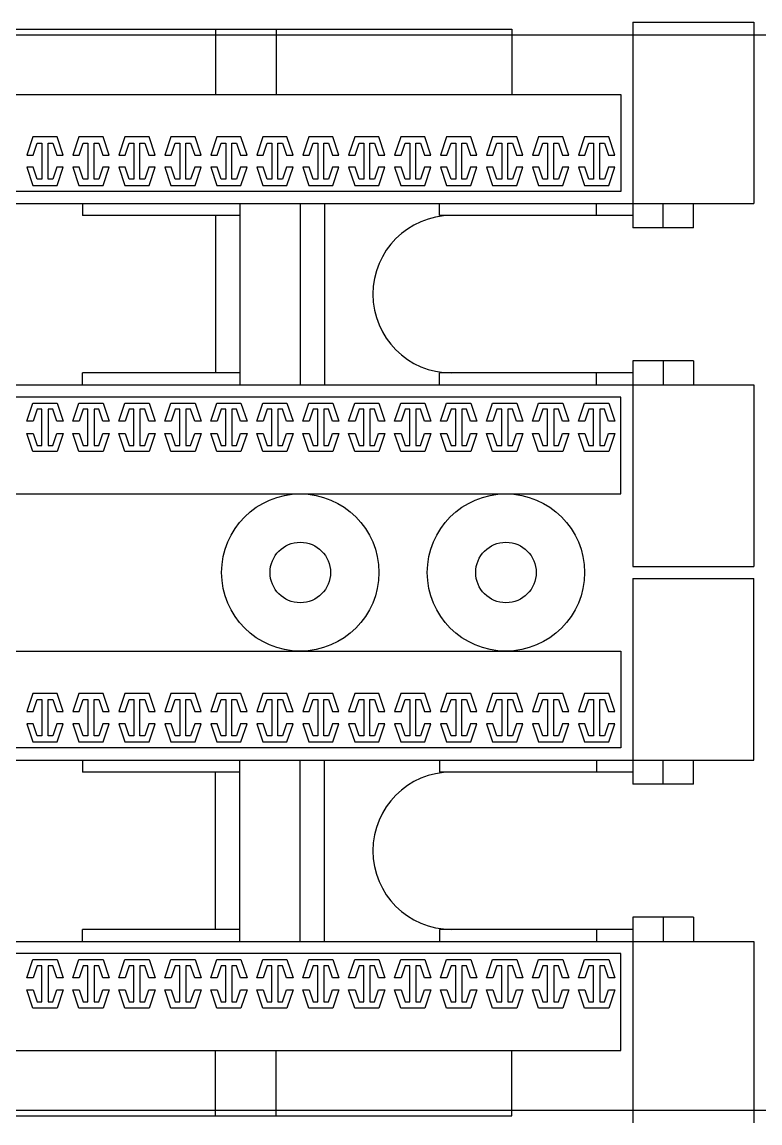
# Model space of a CAD drawing. Header units: millimetres. Extents: x -1589 to 88627, y 12943 to 76663.
# Drawn here: x 39989 to 40599, y 58315 to 59225 of the extents above; entities that cross this region are included whole.
import ezdxf

# ---------------------------------------------------------------- set-up
doc = ezdxf.new("R2010")
doc.units = ezdxf.units.MM
doc.header["$LTSCALE"] = 200
doc.layers.add('LINE', color=3, linetype='Continuous', lineweight=0)

# ---------------------------------------------------------------- blocks, each defined once
blk = doc.blocks.new('tr')
at = {"color": 7}
blk.add_line((18.021, 44.45), (464.999, 44.45), dxfattribs=at)

msp = doc.modelspace()

# ---------------------------------------------------------------- linework, layer by layer
at = {"color": 7}
for p, q in [((40493.73, 59225.34), (40493.73, 59055.34)), ((40493.73, 59225.34), (40593.73, 59225.34)), ((40593.73, 59225.34), (40593.73, 59075.34)), ((38363.84, 59214.85), (42819.47, 59214.85)), ((38633.75, 59219.4), (40393.75, 59219.4)), ((40148.75, 59219.4), (40148.75, 59165.34)), ((40198.75, 59219.4), (40198.75, 59165.34)), ((40393.75, 59219.4), (40393.75, 59165.34)), ((38543.75, 59165.34), (40483.73, 59165.34)), ((40483.73, 59165.34), (40483.73, 59085.34)), ((39997.74, 59130.34), (39992.74, 59115.34)), ((40017.74, 59130.34), (39997.74, 59130.34)), ((39998.01, 59115.34), (40001.34, 59125.34)), ((40001.34, 59125.34), (40005.24, 59125.34)), ((40005.24, 59125.34), (40005.24, 59095.34)), ((40010.24, 59095.34), (40010.24, 59125.34)), ((40010.24, 59125.34), (40014.13, 59125.34)), ((40014.13, 59125.34), (40017.47, 59115.34)), ((40022.74, 59115.34), (40017.74, 59130.34)), ((40035.74, 59130.34), (40030.74, 59115.34)), ((40055.74, 59130.34), (40035.74, 59130.34)), ((40036.01, 59115.34), (40039.34, 59125.34)), ((40039.34, 59125.34), (40043.24, 59125.34)), ((40043.24, 59125.34), (40043.24, 59095.34)), ((40048.24, 59095.34), (40048.24, 59125.34)), ((40048.24, 59125.34), (40052.13, 59125.34)), ((40052.13, 59125.34), (40055.47, 59115.34)), ((40060.74, 59115.34), (40055.74, 59130.34)), ((40073.74, 59130.34), (40068.74, 59115.34)), ((40093.74, 59130.34), (40073.74, 59130.34)), ((40074.01, 59115.34), (40077.34, 59125.34)), ((40077.34, 59125.34), (40081.24, 59125.34)), ((40081.24, 59125.34), (40081.24, 59095.34)), ((40086.24, 59095.34), (40086.24, 59125.34)), ((40086.24, 59125.34), (40090.13, 59125.34)), ((40090.13, 59125.34), (40093.47, 59115.34)), ((40098.74, 59115.34), (40093.74, 59130.34)), ((40111.74, 59130.34), (40106.74, 59115.34)), ((40131.74, 59130.34), (40111.74, 59130.34)), ((40112.01, 59115.34), (40115.34, 59125.34)), ((40115.34, 59125.34), (40119.24, 59125.34)), ((40119.24, 59125.34), (40119.24, 59095.34)), ((40124.24, 59095.34), (40124.24, 59125.34)), ((40124.24, 59125.34), (40128.13, 59125.34)), ((40128.13, 59125.34), (40131.47, 59115.34)), ((40136.74, 59115.34), (40131.74, 59130.34)), ((40149.74, 59130.34), (40144.74, 59115.34)), ((40169.74, 59130.34), (40149.74, 59130.34)), ((40150.01, 59115.34), (40153.34, 59125.34)), ((40153.34, 59125.34), (40157.24, 59125.34)), ((40157.24, 59125.34), (40157.24, 59095.34)), ((40162.24, 59095.34), (40162.24, 59125.34)), ((40162.24, 59125.34), (40166.13, 59125.34)), ((40166.13, 59125.34), (40169.47, 59115.34)), ((40174.74, 59115.34), (40169.74, 59130.34)), ((40187.74, 59130.34), (40182.74, 59115.34)), ((40207.74, 59130.34), (40187.74, 59130.34)), ((40188.01, 59115.34), (40191.34, 59125.34)), ((40191.34, 59125.34), (40195.24, 59125.34)), ((40195.24, 59125.34), (40195.24, 59095.34)), ((40200.24, 59095.34), (40200.24, 59125.34)), ((40200.24, 59125.34), (40204.13, 59125.34)), ((40204.13, 59125.34), (40207.47, 59115.34)), ((40212.74, 59115.34), (40207.74, 59130.34)), ((40225.74, 59130.34), (40220.74, 59115.34)), ((40245.74, 59130.34), (40225.74, 59130.34)), ((40226.01, 59115.34), (40229.34, 59125.34)), ((40229.34, 59125.34), (40233.24, 59125.34)), ((40233.24, 59125.34), (40233.24, 59095.34)), ((40238.24, 59095.34), (40238.24, 59125.34)), ((40238.24, 59125.34), (40242.13, 59125.34)), ((40242.13, 59125.34), (40245.46, 59115.34)), ((40250.74, 59115.34), (40245.74, 59130.34)), ((40263.74, 59130.34), (40258.74, 59115.34)), ((40283.74, 59130.34), (40263.74, 59130.34)), ((40264.01, 59115.34), (40267.34, 59125.34)), ((40267.34, 59125.34), (40271.24, 59125.34)), ((40271.24, 59125.34), (40271.24, 59095.34)), ((40276.24, 59095.34), (40276.24, 59125.34)), ((40276.24, 59125.34), (40280.13, 59125.34)), ((40280.13, 59125.34), (40283.46, 59115.34)), ((40288.74, 59115.34), (40283.74, 59130.34)), ((40301.73, 59130.34), (40296.74, 59115.34)), ((40321.73, 59130.34), (40301.73, 59130.34)), ((40302.01, 59115.34), (40305.34, 59125.34)), ((40305.34, 59125.34), (40309.23, 59125.34)), ((40309.23, 59125.34), (40309.23, 59095.34)), ((40314.23, 59095.34), (40314.23, 59125.34)), ((40314.23, 59125.34), (40318.13, 59125.34)), ((40318.13, 59125.34), (40321.46, 59115.34)), ((40326.73, 59115.34), (40321.73, 59130.34)), ((40339.73, 59130.34), (40334.73, 59115.34)), ((40359.73, 59130.34), (40339.73, 59130.34)), ((40340.01, 59115.34), (40343.34, 59125.34)), ((40343.34, 59125.34), (40347.23, 59125.34)), ((40347.23, 59125.34), (40347.23, 59095.34)), ((40352.23, 59095.34), (40352.23, 59125.34)), ((40352.23, 59125.34), (40356.13, 59125.34)), ((40356.13, 59125.34), (40359.46, 59115.34)), ((40364.73, 59115.34), (40359.73, 59130.34)), ((40377.73, 59130.34), (40372.73, 59115.34)), ((40397.73, 59130.34), (40377.73, 59130.34)), ((40378, 59115.34), (40381.34, 59125.34)), ((40381.34, 59125.34), (40385.23, 59125.34)), ((40385.23, 59125.34), (40385.23, 59095.34)), ((40390.23, 59095.34), (40390.23, 59125.34)), ((40390.23, 59125.34), (40394.13, 59125.34)), ((40394.13, 59125.34), (40397.46, 59115.34)), ((40402.73, 59115.34), (40397.73, 59130.34)), ((40415.73, 59130.34), (40410.73, 59115.34)), ((40435.73, 59130.34), (40415.73, 59130.34)), ((40416, 59115.34), (40419.34, 59125.34)), ((40419.34, 59125.34), (40423.23, 59125.34)), ((40423.23, 59125.34), (40423.23, 59095.34)), ((40428.23, 59095.34), (40428.23, 59125.34)), ((40428.23, 59125.34), (40432.13, 59125.34)), ((40432.13, 59125.34), (40435.46, 59115.34)), ((40440.73, 59115.34), (40435.73, 59130.34)), ((40453.73, 59130.34), (40448.73, 59115.34)), ((40473.73, 59130.34), (40453.73, 59130.34)), ((40454, 59115.34), (40457.34, 59125.34)), ((40457.34, 59125.34), (40461.23, 59125.34)), ((40461.23, 59125.34), (40461.23, 59095.34)), ((40466.23, 59095.34), (40466.23, 59125.34)), ((40466.23, 59125.34), (40470.13, 59125.34)), ((40470.13, 59125.34), (40473.46, 59115.34)), ((40478.73, 59115.34), (40473.73, 59130.34)), ((39992.74, 59115.34), (39998.01, 59115.34)), ((40017.47, 59115.34), (40022.74, 59115.34)), ((40030.74, 59115.34), (40036.01, 59115.34)), ((40055.47, 59115.34), (40060.74, 59115.34)), ((40068.74, 59115.34), (40074.01, 59115.34)), ((40093.47, 59115.34), (40098.74, 59115.34)), ((40106.74, 59115.34), (40112.01, 59115.34)), ((40131.47, 59115.34), (40136.74, 59115.34)), ((40144.74, 59115.34), (40150.01, 59115.34)), ((40169.47, 59115.34), (40174.74, 59115.34)), ((40182.74, 59115.34), (40188.01, 59115.34)), ((40207.47, 59115.34), (40212.74, 59115.34)), ((40220.74, 59115.34), (40226.01, 59115.34)), ((40245.46, 59115.34), (40250.74, 59115.34)), ((40258.74, 59115.34), (40264.01, 59115.34)), ((40283.46, 59115.34), (40288.74, 59115.34)), ((40296.74, 59115.34), (40302.01, 59115.34)), ((40321.46, 59115.34), (40326.73, 59115.34)), ((40334.73, 59115.34), (40340.01, 59115.34)), ((40359.46, 59115.34), (40364.73, 59115.34)), ((40372.73, 59115.34), (40378, 59115.34)), ((40397.46, 59115.34), (40402.73, 59115.34)), ((40410.73, 59115.34), (40416, 59115.34)), ((40435.46, 59115.34), (40440.73, 59115.34)), ((40448.73, 59115.34), (40454, 59115.34)), ((40473.46, 59115.34), (40478.73, 59115.34)), ((39992.74, 59105.34), (39997.74, 59090.34)), ((39998.01, 59105.34), (39992.74, 59105.34)), ((40001.34, 59095.34), (39998.01, 59105.34)), ((40017.47, 59105.34), (40014.13, 59095.34)), ((40022.74, 59105.34), (40017.47, 59105.34)), ((40017.74, 59090.34), (40022.74, 59105.34)), ((40030.74, 59105.34), (40035.74, 59090.34)), ((40036.01, 59105.34), (40030.74, 59105.34)), ((40039.34, 59095.34), (40036.01, 59105.34)), ((40055.47, 59105.34), (40052.13, 59095.34)), ((40060.74, 59105.34), (40055.47, 59105.34)), ((40055.74, 59090.34), (40060.74, 59105.34)), ((40068.74, 59105.34), (40073.74, 59090.34)), ((40074.01, 59105.34), (40068.74, 59105.34)), ((40077.34, 59095.34), (40074.01, 59105.34)), ((40093.47, 59105.34), (40090.13, 59095.34)), ((40098.74, 59105.34), (40093.47, 59105.34)), ((40093.74, 59090.34), (40098.74, 59105.34)), ((40106.74, 59105.34), (40111.74, 59090.34)), ((40112.01, 59105.34), (40106.74, 59105.34)), ((40115.34, 59095.34), (40112.01, 59105.34)), ((40131.47, 59105.34), (40128.13, 59095.34)), ((40136.74, 59105.34), (40131.47, 59105.34)), ((40131.74, 59090.34), (40136.74, 59105.34)), ((40144.74, 59105.34), (40149.74, 59090.34)), ((40150.01, 59105.34), (40144.74, 59105.34)), ((40153.34, 59095.34), (40150.01, 59105.34)), ((40169.47, 59105.34), (40166.13, 59095.34)), ((40174.74, 59105.34), (40169.47, 59105.34)), ((40169.74, 59090.34), (40174.74, 59105.34)), ((40182.74, 59105.34), (40187.74, 59090.34)), ((40188.01, 59105.34), (40182.74, 59105.34)), ((40191.34, 59095.34), (40188.01, 59105.34)), ((40207.47, 59105.34), (40204.13, 59095.34)), ((40212.74, 59105.34), (40207.47, 59105.34)), ((40207.74, 59090.34), (40212.74, 59105.34)), ((40220.74, 59105.34), (40225.74, 59090.34)), ((40226.01, 59105.34), (40220.74, 59105.34)), ((40229.34, 59095.34), (40226.01, 59105.34)), ((40245.46, 59105.34), (40242.13, 59095.34)), ((40250.74, 59105.34), (40245.46, 59105.34)), ((40245.74, 59090.34), (40250.74, 59105.34)), ((40258.74, 59105.34), (40263.74, 59090.34)), ((40264.01, 59105.34), (40258.74, 59105.34)), ((40267.34, 59095.34), (40264.01, 59105.34)), ((40283.46, 59105.34), (40280.13, 59095.34)), ((40288.74, 59105.34), (40283.46, 59105.34)), ((40283.74, 59090.34), (40288.74, 59105.34)), ((40296.74, 59105.34), (40301.73, 59090.34)), ((40302.01, 59105.34), (40296.74, 59105.34)), ((40305.34, 59095.34), (40302.01, 59105.34)), ((40321.46, 59105.34), (40318.13, 59095.34)), ((40326.73, 59105.34), (40321.46, 59105.34)), ((40321.73, 59090.34), (40326.73, 59105.34)), ((40334.73, 59105.34), (40339.73, 59090.34)), ((40340.01, 59105.34), (40334.73, 59105.34)), ((40343.34, 59095.34), (40340.01, 59105.34)), ((40359.46, 59105.34), (40356.13, 59095.34)), ((40364.73, 59105.34), (40359.46, 59105.34)), ((40359.73, 59090.34), (40364.73, 59105.34)), ((40372.73, 59105.34), (40377.73, 59090.34)), ((40378, 59105.34), (40372.73, 59105.34)), ((40381.34, 59095.34), (40378, 59105.34)), ((40397.46, 59105.34), (40394.13, 59095.34)), ((40402.73, 59105.34), (40397.46, 59105.34)), ((40397.73, 59090.34), (40402.73, 59105.34)), ((40410.73, 59105.34), (40415.73, 59090.34)), ((40416, 59105.34), (40410.73, 59105.34)), ((40419.34, 59095.34), (40416, 59105.34)), ((40435.46, 59105.34), (40432.13, 59095.34)), ((40440.73, 59105.34), (40435.46, 59105.34)), ((40435.73, 59090.34), (40440.73, 59105.34)), ((40448.73, 59105.34), (40453.73, 59090.34)), ((40454, 59105.34), (40448.73, 59105.34)), ((40457.34, 59095.34), (40454, 59105.34)), ((40473.46, 59105.34), (40470.13, 59095.34)), ((40478.73, 59105.34), (40473.46, 59105.34)), ((40473.73, 59090.34), (40478.73, 59105.34)), ((40005.24, 59095.34), (40001.34, 59095.34)), ((40014.13, 59095.34), (40010.24, 59095.34)), ((40043.24, 59095.34), (40039.34, 59095.34)), ((40052.13, 59095.34), (40048.24, 59095.34)), ((40081.24, 59095.34), (40077.34, 59095.34)), ((40090.13, 59095.34), (40086.24, 59095.34)), ((40119.24, 59095.34), (40115.34, 59095.34)), ((40128.13, 59095.34), (40124.24, 59095.34)), ((40157.24, 59095.34), (40153.34, 59095.34)), ((40166.13, 59095.34), (40162.24, 59095.34)), ((40195.24, 59095.34), (40191.34, 59095.34)), ((40204.13, 59095.34), (40200.24, 59095.34)), ((40233.24, 59095.34), (40229.34, 59095.34)), ((40242.13, 59095.34), (40238.24, 59095.34)), ((40271.24, 59095.34), (40267.34, 59095.34)), ((40280.13, 59095.34), (40276.24, 59095.34)), ((40309.23, 59095.34), (40305.34, 59095.34)), ((40318.13, 59095.34), (40314.23, 59095.34)), ((40347.23, 59095.34), (40343.34, 59095.34)), ((40356.13, 59095.34), (40352.23, 59095.34)), ((40385.23, 59095.34), (40381.34, 59095.34)), ((40394.13, 59095.34), (40390.23, 59095.34)), ((40423.23, 59095.34), (40419.34, 59095.34)), ((40432.13, 59095.34), (40428.23, 59095.34)), ((40461.23, 59095.34), (40457.34, 59095.34)), ((40470.13, 59095.34), (40466.23, 59095.34)), ((39997.74, 59090.34), (40017.74, 59090.34)), ((40035.74, 59090.34), (40055.74, 59090.34)), ((40073.74, 59090.34), (40093.74, 59090.34)), ((40111.74, 59090.34), (40131.74, 59090.34)), ((40149.74, 59090.34), (40169.74, 59090.34)), ((40187.74, 59090.34), (40207.74, 59090.34)), ((40225.74, 59090.34), (40245.74, 59090.34)), ((40263.74, 59090.34), (40283.74, 59090.34)), ((40301.73, 59090.34), (40321.73, 59090.34)), ((40339.73, 59090.34), (40359.73, 59090.34)), ((40377.73, 59090.34), (40397.73, 59090.34)), ((40415.73, 59090.34), (40435.73, 59090.34)), ((40453.73, 59090.34), (40473.73, 59090.34)), ((40483.73, 59085.34), (38543.75, 59085.34)), ((38433.75, 59075.34), (40593.73, 59075.34)), ((40038.74, 59075.34), (40038.74, 59065.34)), ((40168.74, 59075.34), (40168.74, 58925.35)), ((40218.74, 59075.34), (40218.74, 58925.35)), ((40238.74, 59075.34), (40238.74, 58925.35)), ((40333.73, 59065.34), (40333.73, 59075.34)), ((40463.73, 59065.34), (40463.73, 59075.34)), ((40518.73, 59055.34), (40518.73, 59075.34)), ((40543.73, 59055.34), (40543.73, 59075.34)), ((40168.74, 59065.34), (40038.74, 59065.34)), ((40148.74, 59065.34), (40148.74, 58935.35)), ((40493.73, 59065.34), (40333.73, 59065.34)), ((40543.73, 59055.34), (40493.73, 59055.34)), ((40543.73, 58945.35), (40493.73, 58945.35)), ((40493.73, 58945.35), (40493.73, 58775.35)), ((40518.73, 58945.35), (40518.73, 58925.35)), ((40543.73, 58945.35), (40543.73, 58925.35)), ((40038.74, 58925.35), (40038.74, 58935.35)), ((40168.74, 58935.35), (40038.74, 58935.35)), ((40333.73, 58925.35), (40333.73, 58935.35)), ((40493.73, 58935.35), (40333.73, 58935.35)), ((40463.73, 58925.35), (40463.73, 58935.35)), ((38433.75, 58925.35), (40593.73, 58925.35)), ((40593.73, 58925.35), (40593.73, 58775.35)), ((40483.73, 58915.35), (38543.75, 58915.35)), ((40483.73, 58835.35), (40483.73, 58915.35)), ((39992.74, 58895.35), (39997.74, 58910.35)), ((39997.74, 58910.35), (40017.74, 58910.35)), ((40001.34, 58905.35), (39998.01, 58895.35)), ((40005.24, 58905.35), (40001.34, 58905.35)), ((40005.24, 58875.35), (40005.24, 58905.35)), ((40014.13, 58905.35), (40010.24, 58905.35)), ((40010.24, 58905.35), (40010.24, 58875.35)), ((40017.47, 58895.35), (40014.13, 58905.35)), ((40017.74, 58910.35), (40022.74, 58895.35)), ((40030.74, 58895.35), (40035.74, 58910.35)), ((40035.74, 58910.35), (40055.74, 58910.35)), ((40039.34, 58905.35), (40036.01, 58895.35)), ((40043.24, 58905.35), (40039.34, 58905.35)), ((40043.24, 58875.35), (40043.24, 58905.35)), ((40052.13, 58905.35), (40048.24, 58905.35)), ((40048.24, 58905.35), (40048.24, 58875.35)), ((40055.47, 58895.35), (40052.13, 58905.35)), ((40055.74, 58910.35), (40060.74, 58895.35)), ((40068.74, 58895.35), (40073.74, 58910.35)), ((40073.74, 58910.35), (40093.74, 58910.35)), ((40077.34, 58905.35), (40074.01, 58895.35)), ((40081.24, 58905.35), (40077.34, 58905.35)), ((40081.24, 58875.35), (40081.24, 58905.35)), ((40090.13, 58905.35), (40086.24, 58905.35)), ((40086.24, 58905.35), (40086.24, 58875.35)), ((40093.47, 58895.35), (40090.13, 58905.35)), ((40093.74, 58910.35), (40098.74, 58895.35)), ((40106.74, 58895.35), (40111.74, 58910.35)), ((40111.74, 58910.35), (40131.74, 58910.35)), ((40115.34, 58905.35), (40112.01, 58895.35)), ((40119.24, 58905.35), (40115.34, 58905.35)), ((40119.24, 58875.35), (40119.24, 58905.35)), ((40128.13, 58905.35), (40124.24, 58905.35)), ((40124.24, 58905.35), (40124.24, 58875.35)), ((40131.47, 58895.35), (40128.13, 58905.35)), ((40131.74, 58910.35), (40136.74, 58895.35)), ((40144.74, 58895.35), (40149.74, 58910.35)), ((40149.74, 58910.35), (40169.74, 58910.35)), ((40153.34, 58905.35), (40150.01, 58895.35)), ((40157.24, 58905.35), (40153.34, 58905.35)), ((40157.24, 58875.35), (40157.24, 58905.35)), ((40166.13, 58905.35), (40162.24, 58905.35)), ((40162.24, 58905.35), (40162.24, 58875.35)), ((40169.47, 58895.35), (40166.13, 58905.35)), ((40169.74, 58910.35), (40174.74, 58895.35)), ((40182.74, 58895.35), (40187.74, 58910.35)), ((40187.74, 58910.35), (40207.74, 58910.35)), ((40191.34, 58905.35), (40188.01, 58895.35)), ((40195.24, 58905.35), (40191.34, 58905.35)), ((40195.24, 58875.35), (40195.24, 58905.35)), ((40204.13, 58905.35), (40200.24, 58905.35)), ((40200.24, 58905.35), (40200.24, 58875.35)), ((40207.47, 58895.35), (40204.13, 58905.35)), ((40207.74, 58910.35), (40212.74, 58895.35)), ((40220.74, 58895.35), (40225.74, 58910.35)), ((40225.74, 58910.35), (40245.74, 58910.35)), ((40229.34, 58905.35), (40226.01, 58895.35)), ((40233.24, 58905.35), (40229.34, 58905.35)), ((40233.24, 58875.35), (40233.24, 58905.35)), ((40242.13, 58905.35), (40238.24, 58905.35)), ((40238.24, 58905.35), (40238.24, 58875.35)), ((40245.46, 58895.35), (40242.13, 58905.35)), ((40245.74, 58910.35), (40250.74, 58895.35)), ((40258.74, 58895.35), (40263.74, 58910.35)), ((40263.74, 58910.35), (40283.74, 58910.35)), ((40267.34, 58905.35), (40264.01, 58895.35)), ((40271.24, 58905.35), (40267.34, 58905.35)), ((40271.24, 58875.35), (40271.24, 58905.35)), ((40280.13, 58905.35), (40276.24, 58905.35)), ((40276.24, 58905.35), (40276.24, 58875.35)), ((40283.46, 58895.35), (40280.13, 58905.35)), ((40283.74, 58910.35), (40288.74, 58895.35)), ((40296.74, 58895.35), (40301.73, 58910.35)), ((40301.73, 58910.35), (40321.73, 58910.35)), ((40305.34, 58905.35), (40302.01, 58895.35)), ((40309.23, 58905.35), (40305.34, 58905.35)), ((40309.23, 58875.35), (40309.23, 58905.35)), ((40318.13, 58905.35), (40314.23, 58905.35)), ((40314.23, 58905.35), (40314.23, 58875.35)), ((40321.46, 58895.35), (40318.13, 58905.35)), ((40321.73, 58910.35), (40326.73, 58895.35)), ((40334.73, 58895.35), (40339.73, 58910.35)), ((40339.73, 58910.35), (40359.73, 58910.35)), ((40343.34, 58905.35), (40340.01, 58895.35)), ((40347.23, 58905.35), (40343.34, 58905.35)), ((40347.23, 58875.35), (40347.23, 58905.35)), ((40356.13, 58905.35), (40352.23, 58905.35)), ((40352.23, 58905.35), (40352.23, 58875.35)), ((40359.46, 58895.35), (40356.13, 58905.35)), ((40359.73, 58910.35), (40364.73, 58895.35)), ((40372.73, 58895.35), (40377.73, 58910.35)), ((40377.73, 58910.35), (40397.73, 58910.35)), ((40381.34, 58905.35), (40378, 58895.35)), ((40385.23, 58905.35), (40381.34, 58905.35)), ((40385.23, 58875.35), (40385.23, 58905.35)), ((40394.13, 58905.35), (40390.23, 58905.35)), ((40390.23, 58905.35), (40390.23, 58875.35)), ((40397.46, 58895.35), (40394.13, 58905.35)), ((40397.73, 58910.35), (40402.73, 58895.35)), ((40410.73, 58895.35), (40415.73, 58910.35)), ((40415.73, 58910.35), (40435.73, 58910.35)), ((40419.34, 58905.35), (40416, 58895.35)), ((40423.23, 58905.35), (40419.34, 58905.35)), ((40423.23, 58875.35), (40423.23, 58905.35)), ((40432.13, 58905.35), (40428.23, 58905.35)), ((40428.23, 58905.35), (40428.23, 58875.35)), ((40435.46, 58895.35), (40432.13, 58905.35)), ((40435.73, 58910.35), (40440.73, 58895.35)), ((40448.73, 58895.35), (40453.73, 58910.35)), ((40453.73, 58910.35), (40473.73, 58910.35)), ((40457.34, 58905.35), (40454, 58895.35)), ((40461.23, 58905.35), (40457.34, 58905.35)), ((40461.23, 58875.35), (40461.23, 58905.35)), ((40470.13, 58905.35), (40466.23, 58905.35)), ((40466.23, 58905.35), (40466.23, 58875.35)), ((40473.46, 58895.35), (40470.13, 58905.35)), ((40473.73, 58910.35), (40478.73, 58895.35)), ((39998.01, 58895.35), (39992.74, 58895.35)), ((40022.74, 58895.35), (40017.47, 58895.35)), ((40036.01, 58895.35), (40030.74, 58895.35)), ((40060.74, 58895.35), (40055.47, 58895.35)), ((40074.01, 58895.35), (40068.74, 58895.35)), ((40098.74, 58895.35), (40093.47, 58895.35)), ((40112.01, 58895.35), (40106.74, 58895.35)), ((40136.74, 58895.35), (40131.47, 58895.35)), ((40150.01, 58895.35), (40144.74, 58895.35)), ((40174.74, 58895.35), (40169.47, 58895.35)), ((40188.01, 58895.35), (40182.74, 58895.35)), ((40212.74, 58895.35), (40207.47, 58895.35)), ((40226.01, 58895.35), (40220.74, 58895.35)), ((40250.74, 58895.35), (40245.46, 58895.35)), ((40264.01, 58895.35), (40258.74, 58895.35)), ((40288.74, 58895.35), (40283.46, 58895.35)), ((40302.01, 58895.35), (40296.74, 58895.35)), ((40326.73, 58895.35), (40321.46, 58895.35)), ((40340.01, 58895.35), (40334.73, 58895.35)), ((40364.73, 58895.35), (40359.46, 58895.35)), ((40378, 58895.35), (40372.73, 58895.35)), ((40402.73, 58895.35), (40397.46, 58895.35)), ((40416, 58895.35), (40410.73, 58895.35)), ((40440.73, 58895.35), (40435.46, 58895.35)), ((40454, 58895.35), (40448.73, 58895.35)), ((40478.73, 58895.35), (40473.46, 58895.35)), ((39997.74, 58870.35), (39992.74, 58885.35)), ((39992.74, 58885.35), (39998.01, 58885.35)), ((39998.01, 58885.35), (40001.34, 58875.35)), ((40014.13, 58875.35), (40017.47, 58885.35)), ((40017.47, 58885.35), (40022.74, 58885.35)), ((40022.74, 58885.35), (40017.74, 58870.35)), ((40035.74, 58870.35), (40030.74, 58885.35)), ((40030.74, 58885.35), (40036.01, 58885.35)), ((40036.01, 58885.35), (40039.34, 58875.35)), ((40052.13, 58875.35), (40055.47, 58885.35)), ((40055.47, 58885.35), (40060.74, 58885.35)), ((40060.74, 58885.35), (40055.74, 58870.35)), ((40073.74, 58870.35), (40068.74, 58885.35)), ((40068.74, 58885.35), (40074.01, 58885.35)), ((40074.01, 58885.35), (40077.34, 58875.35)), ((40090.13, 58875.35), (40093.47, 58885.35)), ((40093.47, 58885.35), (40098.74, 58885.35)), ((40098.74, 58885.35), (40093.74, 58870.35)), ((40111.74, 58870.35), (40106.74, 58885.35)), ((40106.74, 58885.35), (40112.01, 58885.35)), ((40112.01, 58885.35), (40115.34, 58875.35)), ((40128.13, 58875.35), (40131.47, 58885.35)), ((40131.47, 58885.35), (40136.74, 58885.35)), ((40136.74, 58885.35), (40131.74, 58870.35)), ((40149.74, 58870.35), (40144.74, 58885.35)), ((40144.74, 58885.35), (40150.01, 58885.35)), ((40150.01, 58885.35), (40153.34, 58875.35)), ((40166.13, 58875.35), (40169.47, 58885.35)), ((40169.47, 58885.35), (40174.74, 58885.35)), ((40174.74, 58885.35), (40169.74, 58870.35)), ((40187.74, 58870.35), (40182.74, 58885.35)), ((40182.74, 58885.35), (40188.01, 58885.35)), ((40188.01, 58885.35), (40191.34, 58875.35)), ((40204.13, 58875.35), (40207.47, 58885.35)), ((40207.47, 58885.35), (40212.74, 58885.35)), ((40212.74, 58885.35), (40207.74, 58870.35)), ((40225.74, 58870.35), (40220.74, 58885.35)), ((40220.74, 58885.35), (40226.01, 58885.35)), ((40226.01, 58885.35), (40229.34, 58875.35)), ((40242.13, 58875.35), (40245.46, 58885.35)), ((40245.46, 58885.35), (40250.74, 58885.35)), ((40250.74, 58885.35), (40245.74, 58870.35)), ((40263.74, 58870.35), (40258.74, 58885.35)), ((40258.74, 58885.35), (40264.01, 58885.35)), ((40264.01, 58885.35), (40267.34, 58875.35)), ((40280.13, 58875.35), (40283.46, 58885.35)), ((40283.46, 58885.35), (40288.74, 58885.35)), ((40288.74, 58885.35), (40283.74, 58870.35)), ((40301.73, 58870.35), (40296.74, 58885.35)), ((40296.74, 58885.35), (40302.01, 58885.35)), ((40302.01, 58885.35), (40305.34, 58875.35)), ((40318.13, 58875.35), (40321.46, 58885.35)), ((40321.46, 58885.35), (40326.73, 58885.35)), ((40326.73, 58885.35), (40321.73, 58870.35)), ((40339.73, 58870.35), (40334.73, 58885.35)), ((40334.73, 58885.35), (40340.01, 58885.35)), ((40340.01, 58885.35), (40343.34, 58875.35)), ((40356.13, 58875.35), (40359.46, 58885.35)), ((40359.46, 58885.35), (40364.73, 58885.35)), ((40364.73, 58885.35), (40359.73, 58870.35)), ((40377.73, 58870.35), (40372.73, 58885.35)), ((40372.73, 58885.35), (40378, 58885.35)), ((40378, 58885.35), (40381.34, 58875.35)), ((40394.13, 58875.35), (40397.46, 58885.35)), ((40397.46, 58885.35), (40402.73, 58885.35)), ((40402.73, 58885.35), (40397.73, 58870.35)), ((40415.73, 58870.35), (40410.73, 58885.35)), ((40410.73, 58885.35), (40416, 58885.35)), ((40416, 58885.35), (40419.34, 58875.35)), ((40432.13, 58875.35), (40435.46, 58885.35)), ((40435.46, 58885.35), (40440.73, 58885.35)), ((40440.73, 58885.35), (40435.73, 58870.35)), ((40453.73, 58870.35), (40448.73, 58885.35)), ((40448.73, 58885.35), (40454, 58885.35)), ((40454, 58885.35), (40457.34, 58875.35)), ((40470.13, 58875.35), (40473.46, 58885.35)), ((40473.46, 58885.35), (40478.73, 58885.35)), ((40478.73, 58885.35), (40473.73, 58870.35)), ((40017.74, 58870.35), (39997.74, 58870.35)), ((40001.34, 58875.35), (40005.24, 58875.35)), ((40010.24, 58875.35), (40014.13, 58875.35)), ((40055.74, 58870.35), (40035.74, 58870.35)), ((40039.34, 58875.35), (40043.24, 58875.35)), ((40048.24, 58875.35), (40052.13, 58875.35)), ((40093.74, 58870.35), (40073.74, 58870.35)), ((40077.34, 58875.35), (40081.24, 58875.35)), ((40086.24, 58875.35), (40090.13, 58875.35)), ((40131.74, 58870.35), (40111.74, 58870.35)), ((40115.34, 58875.35), (40119.24, 58875.35)), ((40124.24, 58875.35), (40128.13, 58875.35)), ((40169.74, 58870.35), (40149.74, 58870.35)), ((40153.34, 58875.35), (40157.24, 58875.35)), ((40162.24, 58875.35), (40166.13, 58875.35)), ((40207.74, 58870.35), (40187.74, 58870.35)), ((40191.34, 58875.35), (40195.24, 58875.35)), ((40200.24, 58875.35), (40204.13, 58875.35)), ((40245.74, 58870.35), (40225.74, 58870.35)), ((40229.34, 58875.35), (40233.24, 58875.35)), ((40238.24, 58875.35), (40242.13, 58875.35)), ((40283.74, 58870.35), (40263.74, 58870.35)), ((40267.34, 58875.35), (40271.24, 58875.35)), ((40276.24, 58875.35), (40280.13, 58875.35)), ((40321.73, 58870.35), (40301.73, 58870.35)), ((40305.34, 58875.35), (40309.23, 58875.35)), ((40314.23, 58875.35), (40318.13, 58875.35)), ((40359.73, 58870.35), (40339.73, 58870.35)), ((40343.34, 58875.35), (40347.23, 58875.35)), ((40352.23, 58875.35), (40356.13, 58875.35)), ((40397.73, 58870.35), (40377.73, 58870.35)), ((40381.34, 58875.35), (40385.23, 58875.35)), ((40390.23, 58875.35), (40394.13, 58875.35)), ((40435.73, 58870.35), (40415.73, 58870.35)), ((40419.34, 58875.35), (40423.23, 58875.35)), ((40428.23, 58875.35), (40432.13, 58875.35)), ((40473.73, 58870.35), (40453.73, 58870.35)), ((40457.34, 58875.35), (40461.23, 58875.35)), ((40466.23, 58875.35), (40470.13, 58875.35)), ((38543.75, 58835.35), (40483.73, 58835.35)), ((40493.73, 58775.35), (40593.73, 58775.35)), ((40493.73, 58765.35), (40593.73, 58765.35)), ((40493.73, 58765.35), (40493.73, 58595.35)), ((40593.73, 58615.35), (40593.73, 58765.35)), ((38543.75, 58705.35), (40483.73, 58705.35)), ((40483.73, 58705.35), (40483.73, 58625.35)), ((39997.74, 58670.35), (39992.74, 58655.35)), ((40017.74, 58670.35), (39997.74, 58670.35)), ((40022.74, 58655.35), (40017.74, 58670.35)), ((40035.74, 58670.35), (40030.74, 58655.35)), ((40055.74, 58670.35), (40035.74, 58670.35)), ((40060.74, 58655.35), (40055.74, 58670.35)), ((40073.74, 58670.35), (40068.74, 58655.35)), ((40093.74, 58670.35), (40073.74, 58670.35)), ((40098.74, 58655.35), (40093.74, 58670.35)), ((40111.74, 58670.35), (40106.74, 58655.35)), ((40131.74, 58670.35), (40111.74, 58670.35)), ((40136.74, 58655.35), (40131.74, 58670.35)), ((40149.74, 58670.35), (40144.74, 58655.35)), ((40169.74, 58670.35), (40149.74, 58670.35)), ((40174.74, 58655.35), (40169.74, 58670.35)), ((40187.74, 58670.35), (40182.74, 58655.35)), ((40207.74, 58670.35), (40187.74, 58670.35)), ((40212.74, 58655.35), (40207.74, 58670.35)), ((40225.74, 58670.35), (40220.74, 58655.35)), ((40245.74, 58670.35), (40225.74, 58670.35)), ((40250.74, 58655.35), (40245.74, 58670.35)), ((40263.74, 58670.35), (40258.74, 58655.35)), ((40283.74, 58670.35), (40263.74, 58670.35)), ((40288.74, 58655.35), (40283.74, 58670.35)), ((40301.73, 58670.35), (40296.74, 58655.35)), ((40321.73, 58670.35), (40301.73, 58670.35)), ((40326.73, 58655.35), (40321.73, 58670.35)), ((40339.73, 58670.35), (40334.73, 58655.35)), ((40359.73, 58670.35), (40339.73, 58670.35)), ((40364.73, 58655.35), (40359.73, 58670.35)), ((40377.73, 58670.35), (40372.73, 58655.35)), ((40397.73, 58670.35), (40377.73, 58670.35)), ((40402.73, 58655.35), (40397.73, 58670.35)), ((40415.73, 58670.35), (40410.73, 58655.35)), ((40435.73, 58670.35), (40415.73, 58670.35)), ((40440.73, 58655.35), (40435.73, 58670.35)), ((40453.73, 58670.35), (40448.73, 58655.35)), ((40473.73, 58670.35), (40453.73, 58670.35)), ((40478.73, 58655.35), (40473.73, 58670.35)), ((39998.01, 58655.35), (40001.34, 58665.35)), ((40001.34, 58665.35), (40005.24, 58665.35)), ((40005.24, 58665.35), (40005.24, 58635.35)), ((40010.24, 58635.35), (40010.24, 58665.35)), ((40010.24, 58665.35), (40014.13, 58665.35)), ((40014.13, 58665.35), (40017.47, 58655.35)), ((40036.01, 58655.35), (40039.34, 58665.35)), ((40039.34, 58665.35), (40043.24, 58665.35)), ((40043.24, 58665.35), (40043.24, 58635.35)), ((40048.24, 58635.35), (40048.24, 58665.35)), ((40048.24, 58665.35), (40052.13, 58665.35)), ((40052.13, 58665.35), (40055.47, 58655.35)), ((40074.01, 58655.35), (40077.34, 58665.35)), ((40077.34, 58665.35), (40081.24, 58665.35)), ((40081.24, 58665.35), (40081.24, 58635.35)), ((40086.24, 58635.35), (40086.24, 58665.35)), ((40086.24, 58665.35), (40090.13, 58665.35)), ((40090.13, 58665.35), (40093.47, 58655.35)), ((40112.01, 58655.35), (40115.34, 58665.35)), ((40115.34, 58665.35), (40119.24, 58665.35)), ((40119.24, 58665.35), (40119.24, 58635.35)), ((40124.24, 58635.35), (40124.24, 58665.35)), ((40124.24, 58665.35), (40128.13, 58665.35)), ((40128.13, 58665.35), (40131.47, 58655.35)), ((40150.01, 58655.35), (40153.34, 58665.35)), ((40153.34, 58665.35), (40157.24, 58665.35)), ((40157.24, 58665.35), (40157.24, 58635.35)), ((40162.24, 58635.35), (40162.24, 58665.35)), ((40162.24, 58665.35), (40166.13, 58665.35)), ((40166.13, 58665.35), (40169.47, 58655.35)), ((40188.01, 58655.35), (40191.34, 58665.35)), ((40191.34, 58665.35), (40195.24, 58665.35)), ((40195.24, 58665.35), (40195.24, 58635.35)), ((40200.24, 58635.35), (40200.24, 58665.35)), ((40200.24, 58665.35), (40204.13, 58665.35)), ((40204.13, 58665.35), (40207.47, 58655.35)), ((40226.01, 58655.35), (40229.34, 58665.35)), ((40229.34, 58665.35), (40233.24, 58665.35)), ((40233.24, 58665.35), (40233.24, 58635.35)), ((40238.24, 58635.35), (40238.24, 58665.35)), ((40238.24, 58665.35), (40242.13, 58665.35)), ((40242.13, 58665.35), (40245.46, 58655.35)), ((40264.01, 58655.35), (40267.34, 58665.35)), ((40267.34, 58665.35), (40271.24, 58665.35)), ((40271.24, 58665.35), (40271.24, 58635.35)), ((40276.24, 58635.35), (40276.24, 58665.35)), ((40276.24, 58665.35), (40280.13, 58665.35)), ((40280.13, 58665.35), (40283.46, 58655.35)), ((40302.01, 58655.35), (40305.34, 58665.35)), ((40305.34, 58665.35), (40309.23, 58665.35)), ((40309.23, 58665.35), (40309.23, 58635.35)), ((40314.23, 58635.35), (40314.23, 58665.35)), ((40314.23, 58665.35), (40318.13, 58665.35)), ((40318.13, 58665.35), (40321.46, 58655.35)), ((40340.01, 58655.35), (40343.34, 58665.35)), ((40343.34, 58665.35), (40347.23, 58665.35)), ((40347.23, 58665.35), (40347.23, 58635.35)), ((40352.23, 58635.35), (40352.23, 58665.35)), ((40352.23, 58665.35), (40356.13, 58665.35)), ((40356.13, 58665.35), (40359.46, 58655.35)), ((40378, 58655.35), (40381.34, 58665.35)), ((40381.34, 58665.35), (40385.23, 58665.35)), ((40385.23, 58665.35), (40385.23, 58635.35)), ((40390.23, 58635.35), (40390.23, 58665.35)), ((40390.23, 58665.35), (40394.13, 58665.35)), ((40394.13, 58665.35), (40397.46, 58655.35)), ((40416, 58655.35), (40419.34, 58665.35)), ((40419.34, 58665.35), (40423.23, 58665.35)), ((40423.23, 58665.35), (40423.23, 58635.35)), ((40428.23, 58635.35), (40428.23, 58665.35)), ((40428.23, 58665.35), (40432.13, 58665.35)), ((40432.13, 58665.35), (40435.46, 58655.35)), ((40454, 58655.35), (40457.34, 58665.35)), ((40457.34, 58665.35), (40461.23, 58665.35)), ((40461.23, 58665.35), (40461.23, 58635.35)), ((40466.23, 58635.35), (40466.23, 58665.35)), ((40466.23, 58665.35), (40470.13, 58665.35)), ((40470.13, 58665.35), (40473.46, 58655.35)), ((39992.74, 58655.35), (39998.01, 58655.35)), ((40017.47, 58655.35), (40022.74, 58655.35)), ((40030.74, 58655.35), (40036.01, 58655.35)), ((40055.47, 58655.35), (40060.74, 58655.35)), ((40068.74, 58655.35), (40074.01, 58655.35)), ((40093.47, 58655.35), (40098.74, 58655.35)), ((40106.74, 58655.35), (40112.01, 58655.35)), ((40131.47, 58655.35), (40136.74, 58655.35)), ((40144.74, 58655.35), (40150.01, 58655.35)), ((40169.47, 58655.35), (40174.74, 58655.35)), ((40182.74, 58655.35), (40188.01, 58655.35)), ((40207.47, 58655.35), (40212.74, 58655.35)), ((40220.74, 58655.35), (40226.01, 58655.35)), ((40245.46, 58655.35), (40250.74, 58655.35)), ((40258.74, 58655.35), (40264.01, 58655.35)), ((40283.46, 58655.35), (40288.74, 58655.35)), ((40296.74, 58655.35), (40302.01, 58655.35)), ((40321.46, 58655.35), (40326.73, 58655.35)), ((40334.73, 58655.35), (40340.01, 58655.35)), ((40359.46, 58655.35), (40364.73, 58655.35)), ((40372.73, 58655.35), (40378, 58655.35)), ((40397.46, 58655.35), (40402.73, 58655.35)), ((40410.73, 58655.35), (40416, 58655.35)), ((40435.46, 58655.35), (40440.73, 58655.35)), ((40448.73, 58655.35), (40454, 58655.35)), ((40473.46, 58655.35), (40478.73, 58655.35)), ((39992.74, 58645.35), (39997.74, 58630.35)), ((39998.01, 58645.35), (39992.74, 58645.35)), ((40001.34, 58635.35), (39998.01, 58645.35)), ((40017.47, 58645.35), (40014.13, 58635.35)), ((40022.74, 58645.35), (40017.47, 58645.35)), ((40017.74, 58630.35), (40022.74, 58645.35)), ((40030.74, 58645.35), (40035.74, 58630.35)), ((40036.01, 58645.35), (40030.74, 58645.35)), ((40039.34, 58635.35), (40036.01, 58645.35)), ((40055.47, 58645.35), (40052.13, 58635.35)), ((40060.74, 58645.35), (40055.47, 58645.35)), ((40055.74, 58630.35), (40060.74, 58645.35)), ((40068.74, 58645.35), (40073.74, 58630.35)), ((40074.01, 58645.35), (40068.74, 58645.35)), ((40077.34, 58635.35), (40074.01, 58645.35)), ((40093.47, 58645.35), (40090.13, 58635.35)), ((40098.74, 58645.35), (40093.47, 58645.35)), ((40093.74, 58630.35), (40098.74, 58645.35)), ((40106.74, 58645.35), (40111.74, 58630.35)), ((40112.01, 58645.35), (40106.74, 58645.35)), ((40115.34, 58635.35), (40112.01, 58645.35)), ((40131.47, 58645.35), (40128.13, 58635.35)), ((40136.74, 58645.35), (40131.47, 58645.35)), ((40131.74, 58630.35), (40136.74, 58645.35)), ((40144.74, 58645.35), (40149.74, 58630.35)), ((40150.01, 58645.35), (40144.74, 58645.35)), ((40153.34, 58635.35), (40150.01, 58645.35)), ((40169.47, 58645.35), (40166.13, 58635.35)), ((40174.74, 58645.35), (40169.47, 58645.35)), ((40169.74, 58630.35), (40174.74, 58645.35)), ((40182.74, 58645.35), (40187.74, 58630.35)), ((40188.01, 58645.35), (40182.74, 58645.35)), ((40191.34, 58635.35), (40188.01, 58645.35)), ((40207.47, 58645.35), (40204.13, 58635.35)), ((40212.74, 58645.35), (40207.47, 58645.35)), ((40207.74, 58630.35), (40212.74, 58645.35)), ((40220.74, 58645.35), (40225.74, 58630.35)), ((40226.01, 58645.35), (40220.74, 58645.35)), ((40229.34, 58635.35), (40226.01, 58645.35)), ((40245.46, 58645.35), (40242.13, 58635.35)), ((40250.74, 58645.35), (40245.46, 58645.35)), ((40245.74, 58630.35), (40250.74, 58645.35)), ((40258.74, 58645.35), (40263.74, 58630.35)), ((40264.01, 58645.35), (40258.74, 58645.35)), ((40267.34, 58635.35), (40264.01, 58645.35)), ((40283.46, 58645.35), (40280.13, 58635.35)), ((40288.74, 58645.35), (40283.46, 58645.35)), ((40283.74, 58630.35), (40288.74, 58645.35)), ((40296.74, 58645.35), (40301.73, 58630.35)), ((40302.01, 58645.35), (40296.74, 58645.35)), ((40305.34, 58635.35), (40302.01, 58645.35)), ((40321.46, 58645.35), (40318.13, 58635.35)), ((40326.73, 58645.35), (40321.46, 58645.35)), ((40321.73, 58630.35), (40326.73, 58645.35)), ((40334.73, 58645.35), (40339.73, 58630.35)), ((40340.01, 58645.35), (40334.73, 58645.35)), ((40343.34, 58635.35), (40340.01, 58645.35)), ((40359.46, 58645.35), (40356.13, 58635.35)), ((40364.73, 58645.35), (40359.46, 58645.35)), ((40359.73, 58630.35), (40364.73, 58645.35)), ((40372.73, 58645.35), (40377.73, 58630.35)), ((40378, 58645.35), (40372.73, 58645.35)), ((40381.34, 58635.35), (40378, 58645.35)), ((40397.46, 58645.35), (40394.13, 58635.35)), ((40402.73, 58645.35), (40397.46, 58645.35)), ((40397.73, 58630.35), (40402.73, 58645.35)), ((40410.73, 58645.35), (40415.73, 58630.35)), ((40416, 58645.35), (40410.73, 58645.35)), ((40419.34, 58635.35), (40416, 58645.35)), ((40435.46, 58645.35), (40432.13, 58635.35)), ((40440.73, 58645.35), (40435.46, 58645.35)), ((40435.73, 58630.35), (40440.73, 58645.35)), ((40448.73, 58645.35), (40453.73, 58630.35)), ((40454, 58645.35), (40448.73, 58645.35)), ((40457.34, 58635.35), (40454, 58645.35)), ((40473.46, 58645.35), (40470.13, 58635.35)), ((40478.73, 58645.35), (40473.46, 58645.35)), ((40473.73, 58630.35), (40478.73, 58645.35)), ((40005.24, 58635.35), (40001.34, 58635.35)), ((40014.13, 58635.35), (40010.24, 58635.35)), ((40043.24, 58635.35), (40039.34, 58635.35)), ((40052.13, 58635.35), (40048.24, 58635.35)), ((40081.24, 58635.35), (40077.34, 58635.35)), ((40090.13, 58635.35), (40086.24, 58635.35)), ((40119.24, 58635.35), (40115.34, 58635.35)), ((40128.13, 58635.35), (40124.24, 58635.35)), ((40157.24, 58635.35), (40153.34, 58635.35)), ((40166.13, 58635.35), (40162.24, 58635.35)), ((40195.24, 58635.35), (40191.34, 58635.35)), ((40204.13, 58635.35), (40200.24, 58635.35)), ((40233.24, 58635.35), (40229.34, 58635.35)), ((40242.13, 58635.35), (40238.24, 58635.35)), ((40271.24, 58635.35), (40267.34, 58635.35)), ((40280.13, 58635.35), (40276.24, 58635.35)), ((40309.23, 58635.35), (40305.34, 58635.35)), ((40318.13, 58635.35), (40314.23, 58635.35)), ((40347.23, 58635.35), (40343.34, 58635.35)), ((40356.13, 58635.35), (40352.23, 58635.35)), ((40385.23, 58635.35), (40381.34, 58635.35)), ((40394.13, 58635.35), (40390.23, 58635.35)), ((40423.23, 58635.35), (40419.34, 58635.35)), ((40432.13, 58635.35), (40428.23, 58635.35)), ((40461.23, 58635.35), (40457.34, 58635.35)), ((40470.13, 58635.35), (40466.23, 58635.35)), ((40483.73, 58625.35), (38543.75, 58625.35)), ((39997.74, 58630.35), (40017.74, 58630.35)), ((40035.74, 58630.35), (40055.74, 58630.35)), ((40073.74, 58630.35), (40093.74, 58630.35)), ((40111.74, 58630.35), (40131.74, 58630.35)), ((40149.74, 58630.35), (40169.74, 58630.35)), ((40187.74, 58630.35), (40207.74, 58630.35)), ((40225.74, 58630.35), (40245.74, 58630.35)), ((40263.74, 58630.35), (40283.74, 58630.35)), ((40301.73, 58630.35), (40321.73, 58630.35)), ((40339.73, 58630.35), (40359.73, 58630.35)), ((40377.73, 58630.35), (40397.73, 58630.35)), ((40415.73, 58630.35), (40435.73, 58630.35)), ((40453.73, 58630.35), (40473.73, 58630.35)), ((38433.75, 58615.35), (40593.73, 58615.35)), ((40038.74, 58615.35), (40038.74, 58605.35)), ((40168.74, 58465.35), (40168.74, 58615.35)), ((40218.74, 58465.35), (40218.74, 58615.35)), ((40238.74, 58465.35), (40238.74, 58615.35)), ((40333.73, 58615.35), (40333.73, 58605.35)), ((40463.73, 58615.35), (40463.73, 58605.35)), ((40518.73, 58595.35), (40518.73, 58615.35)), ((40543.73, 58595.35), (40543.73, 58615.35)), ((40168.74, 58605.35), (40038.74, 58605.35)), ((40148.74, 58475.35), (40148.74, 58605.35)), ((40493.73, 58605.35), (40333.73, 58605.35)), ((40543.73, 58595.35), (40493.73, 58595.35)), ((40543.73, 58485.35), (40493.73, 58485.35)), ((40493.73, 58485.35), (40493.73, 58315.35)), ((40518.73, 58485.35), (40518.73, 58465.35)), ((40543.73, 58485.35), (40543.73, 58465.35)), ((40038.74, 58465.35), (40038.74, 58475.35)), ((40168.74, 58475.35), (40038.74, 58475.35)), ((40333.73, 58475.35), (40333.73, 58465.35)), ((40493.73, 58475.35), (40333.73, 58475.35)), ((40463.73, 58475.35), (40463.73, 58465.35)), ((38433.75, 58465.35), (40593.73, 58465.35)), ((40593.73, 58465.35), (40593.73, 58315.35)), ((40483.73, 58455.35), (38543.75, 58455.35)), ((39992.74, 58435.35), (39997.74, 58450.35)), ((39997.74, 58450.35), (40017.74, 58450.35)), ((40017.74, 58450.35), (40022.74, 58435.35)), ((40030.74, 58435.35), (40035.74, 58450.35)), ((40035.74, 58450.35), (40055.74, 58450.35)), ((40055.74, 58450.35), (40060.74, 58435.35)), ((40068.74, 58435.35), (40073.74, 58450.35)), ((40073.74, 58450.35), (40093.74, 58450.35)), ((40093.74, 58450.35), (40098.74, 58435.35)), ((40106.74, 58435.35), (40111.74, 58450.35)), ((40111.74, 58450.35), (40131.74, 58450.35)), ((40131.74, 58450.35), (40136.74, 58435.35)), ((40144.74, 58435.35), (40149.74, 58450.35)), ((40149.74, 58450.35), (40169.74, 58450.35)), ((40169.74, 58450.35), (40174.74, 58435.35)), ((40182.74, 58435.35), (40187.74, 58450.35)), ((40187.74, 58450.35), (40207.74, 58450.35)), ((40207.74, 58450.35), (40212.74, 58435.35)), ((40220.74, 58435.35), (40225.74, 58450.35)), ((40225.74, 58450.35), (40245.74, 58450.35)), ((40245.74, 58450.35), (40250.74, 58435.35)), ((40258.74, 58435.35), (40263.74, 58450.35)), ((40263.74, 58450.35), (40283.74, 58450.35)), ((40283.74, 58450.35), (40288.74, 58435.35)), ((40296.74, 58435.35), (40301.73, 58450.35)), ((40301.73, 58450.35), (40321.73, 58450.35)), ((40321.73, 58450.35), (40326.73, 58435.35)), ((40334.73, 58435.35), (40339.73, 58450.35)), ((40339.73, 58450.35), (40359.73, 58450.35)), ((40359.73, 58450.35), (40364.73, 58435.35)), ((40372.73, 58435.35), (40377.73, 58450.35)), ((40377.73, 58450.35), (40397.73, 58450.35)), ((40397.73, 58450.35), (40402.73, 58435.35)), ((40410.73, 58435.35), (40415.73, 58450.35)), ((40415.73, 58450.35), (40435.73, 58450.35)), ((40435.73, 58450.35), (40440.73, 58435.35)), ((40448.73, 58435.35), (40453.73, 58450.35)), ((40453.73, 58450.35), (40473.73, 58450.35)), ((40473.73, 58450.35), (40478.73, 58435.35)), ((40483.73, 58375.35), (40483.73, 58455.35)), ((40001.34, 58445.35), (39998.01, 58435.35)), ((40005.24, 58445.35), (40001.34, 58445.35)), ((40005.24, 58415.35), (40005.24, 58445.35)), ((40014.13, 58445.35), (40010.24, 58445.35)), ((40010.24, 58445.35), (40010.24, 58415.35)), ((40017.47, 58435.35), (40014.13, 58445.35)), ((40039.34, 58445.35), (40036.01, 58435.35)), ((40043.24, 58445.35), (40039.34, 58445.35)), ((40043.24, 58415.35), (40043.24, 58445.35)), ((40052.13, 58445.35), (40048.24, 58445.35)), ((40048.24, 58445.35), (40048.24, 58415.35)), ((40055.47, 58435.35), (40052.13, 58445.35)), ((40077.34, 58445.35), (40074.01, 58435.35)), ((40081.24, 58445.35), (40077.34, 58445.35)), ((40081.24, 58415.35), (40081.24, 58445.35)), ((40090.13, 58445.35), (40086.24, 58445.35)), ((40086.24, 58445.35), (40086.24, 58415.35)), ((40093.47, 58435.35), (40090.13, 58445.35)), ((40115.34, 58445.35), (40112.01, 58435.35)), ((40119.24, 58445.35), (40115.34, 58445.35)), ((40119.24, 58415.35), (40119.24, 58445.35)), ((40128.13, 58445.35), (40124.24, 58445.35)), ((40124.24, 58445.35), (40124.24, 58415.35)), ((40131.47, 58435.35), (40128.13, 58445.35)), ((40153.34, 58445.35), (40150.01, 58435.35)), ((40157.24, 58445.35), (40153.34, 58445.35)), ((40157.24, 58415.35), (40157.24, 58445.35)), ((40166.13, 58445.35), (40162.24, 58445.35)), ((40162.24, 58445.35), (40162.24, 58415.35)), ((40169.47, 58435.35), (40166.13, 58445.35)), ((40191.34, 58445.35), (40188.01, 58435.35)), ((40195.24, 58445.35), (40191.34, 58445.35)), ((40195.24, 58415.35), (40195.24, 58445.35)), ((40204.13, 58445.35), (40200.24, 58445.35)), ((40200.24, 58445.35), (40200.24, 58415.35)), ((40207.47, 58435.35), (40204.13, 58445.35)), ((40229.34, 58445.35), (40226.01, 58435.35)), ((40233.24, 58445.35), (40229.34, 58445.35)), ((40233.24, 58415.35), (40233.24, 58445.35)), ((40242.13, 58445.35), (40238.24, 58445.35)), ((40238.24, 58445.35), (40238.24, 58415.35)), ((40245.46, 58435.35), (40242.13, 58445.35)), ((40267.34, 58445.35), (40264.01, 58435.35)), ((40271.24, 58445.35), (40267.34, 58445.35)), ((40271.24, 58415.35), (40271.24, 58445.35)), ((40280.13, 58445.35), (40276.24, 58445.35)), ((40276.24, 58445.35), (40276.24, 58415.35)), ((40283.46, 58435.35), (40280.13, 58445.35)), ((40305.34, 58445.35), (40302.01, 58435.35)), ((40309.23, 58445.35), (40305.34, 58445.35)), ((40309.23, 58415.35), (40309.23, 58445.35)), ((40318.13, 58445.35), (40314.23, 58445.35)), ((40314.23, 58445.35), (40314.23, 58415.35)), ((40321.46, 58435.35), (40318.13, 58445.35)), ((40343.34, 58445.35), (40340.01, 58435.35)), ((40347.23, 58445.35), (40343.34, 58445.35)), ((40347.23, 58415.35), (40347.23, 58445.35)), ((40356.13, 58445.35), (40352.23, 58445.35)), ((40352.23, 58445.35), (40352.23, 58415.35)), ((40359.46, 58435.35), (40356.13, 58445.35)), ((40381.34, 58445.35), (40378, 58435.35)), ((40385.23, 58445.35), (40381.34, 58445.35)), ((40385.23, 58415.35), (40385.23, 58445.35)), ((40394.13, 58445.35), (40390.23, 58445.35)), ((40390.23, 58445.35), (40390.23, 58415.35)), ((40397.46, 58435.35), (40394.13, 58445.35)), ((40419.34, 58445.35), (40416, 58435.35)), ((40423.23, 58445.35), (40419.34, 58445.35)), ((40423.23, 58415.35), (40423.23, 58445.35)), ((40432.13, 58445.35), (40428.23, 58445.35)), ((40428.23, 58445.35), (40428.23, 58415.35)), ((40435.46, 58435.35), (40432.13, 58445.35)), ((40457.34, 58445.35), (40454, 58435.35)), ((40461.23, 58445.35), (40457.34, 58445.35)), ((40461.23, 58415.35), (40461.23, 58445.35)), ((40470.13, 58445.35), (40466.23, 58445.35)), ((40466.23, 58445.35), (40466.23, 58415.35)), ((40473.46, 58435.35), (40470.13, 58445.35)), ((39998.01, 58435.35), (39992.74, 58435.35)), ((40022.74, 58435.35), (40017.47, 58435.35)), ((40036.01, 58435.35), (40030.74, 58435.35)), ((40060.74, 58435.35), (40055.47, 58435.35)), ((40074.01, 58435.35), (40068.74, 58435.35)), ((40098.74, 58435.35), (40093.47, 58435.35)), ((40112.01, 58435.35), (40106.74, 58435.35)), ((40136.74, 58435.35), (40131.47, 58435.35)), ((40150.01, 58435.35), (40144.74, 58435.35)), ((40174.74, 58435.35), (40169.47, 58435.35)), ((40188.01, 58435.35), (40182.74, 58435.35)), ((40212.74, 58435.35), (40207.47, 58435.35)), ((40226.01, 58435.35), (40220.74, 58435.35)), ((40250.74, 58435.35), (40245.46, 58435.35)), ((40264.01, 58435.35), (40258.74, 58435.35)), ((40288.74, 58435.35), (40283.46, 58435.35)), ((40302.01, 58435.35), (40296.74, 58435.35)), ((40326.73, 58435.35), (40321.46, 58435.35)), ((40340.01, 58435.35), (40334.73, 58435.35)), ((40364.73, 58435.35), (40359.46, 58435.35)), ((40378, 58435.35), (40372.73, 58435.35)), ((40402.73, 58435.35), (40397.46, 58435.35)), ((40416, 58435.35), (40410.73, 58435.35)), ((40440.73, 58435.35), (40435.46, 58435.35)), ((40454, 58435.35), (40448.73, 58435.35)), ((40478.73, 58435.35), (40473.46, 58435.35)), ((39997.74, 58410.35), (39992.74, 58425.35)), ((39992.74, 58425.35), (39998.01, 58425.35)), ((39998.01, 58425.35), (40001.34, 58415.35)), ((40014.13, 58415.35), (40017.47, 58425.35)), ((40017.47, 58425.35), (40022.74, 58425.35)), ((40022.74, 58425.35), (40017.74, 58410.35)), ((40035.74, 58410.35), (40030.74, 58425.35)), ((40030.74, 58425.35), (40036.01, 58425.35)), ((40036.01, 58425.35), (40039.34, 58415.35)), ((40052.13, 58415.35), (40055.47, 58425.35)), ((40055.47, 58425.35), (40060.74, 58425.35)), ((40060.74, 58425.35), (40055.74, 58410.35)), ((40073.74, 58410.35), (40068.74, 58425.35)), ((40068.74, 58425.35), (40074.01, 58425.35)), ((40074.01, 58425.35), (40077.34, 58415.35)), ((40090.13, 58415.35), (40093.47, 58425.35)), ((40093.47, 58425.35), (40098.74, 58425.35)), ((40098.74, 58425.35), (40093.74, 58410.35)), ((40111.74, 58410.35), (40106.74, 58425.35)), ((40106.74, 58425.35), (40112.01, 58425.35)), ((40112.01, 58425.35), (40115.34, 58415.35)), ((40128.13, 58415.35), (40131.47, 58425.35)), ((40131.47, 58425.35), (40136.74, 58425.35)), ((40136.74, 58425.35), (40131.74, 58410.35)), ((40149.74, 58410.35), (40144.74, 58425.35)), ((40144.74, 58425.35), (40150.01, 58425.35)), ((40150.01, 58425.35), (40153.34, 58415.35)), ((40166.13, 58415.35), (40169.47, 58425.35)), ((40169.47, 58425.35), (40174.74, 58425.35)), ((40174.74, 58425.35), (40169.74, 58410.35)), ((40187.74, 58410.35), (40182.74, 58425.35)), ((40182.74, 58425.35), (40188.01, 58425.35)), ((40188.01, 58425.35), (40191.34, 58415.35)), ((40204.13, 58415.35), (40207.47, 58425.35)), ((40207.47, 58425.35), (40212.74, 58425.35)), ((40212.74, 58425.35), (40207.74, 58410.35)), ((40225.74, 58410.35), (40220.74, 58425.35)), ((40220.74, 58425.35), (40226.01, 58425.35)), ((40226.01, 58425.35), (40229.34, 58415.35)), ((40242.13, 58415.35), (40245.46, 58425.35)), ((40245.46, 58425.35), (40250.74, 58425.35)), ((40250.74, 58425.35), (40245.74, 58410.35)), ((40263.74, 58410.35), (40258.74, 58425.35)), ((40258.74, 58425.35), (40264.01, 58425.35)), ((40264.01, 58425.35), (40267.34, 58415.35)), ((40280.13, 58415.35), (40283.46, 58425.35)), ((40283.46, 58425.35), (40288.74, 58425.35)), ((40288.74, 58425.35), (40283.74, 58410.35)), ((40301.73, 58410.35), (40296.74, 58425.35)), ((40296.74, 58425.35), (40302.01, 58425.35)), ((40302.01, 58425.35), (40305.34, 58415.35)), ((40318.13, 58415.35), (40321.46, 58425.35)), ((40321.46, 58425.35), (40326.73, 58425.35)), ((40326.73, 58425.35), (40321.73, 58410.35)), ((40339.73, 58410.35), (40334.73, 58425.35)), ((40334.73, 58425.35), (40340.01, 58425.35)), ((40340.01, 58425.35), (40343.34, 58415.35)), ((40356.13, 58415.35), (40359.46, 58425.35)), ((40359.46, 58425.35), (40364.73, 58425.35)), ((40364.73, 58425.35), (40359.73, 58410.35)), ((40377.73, 58410.35), (40372.73, 58425.35)), ((40372.73, 58425.35), (40378, 58425.35)), ((40378, 58425.35), (40381.34, 58415.35)), ((40394.13, 58415.35), (40397.46, 58425.35)), ((40397.46, 58425.35), (40402.73, 58425.35)), ((40402.73, 58425.35), (40397.73, 58410.35)), ((40415.73, 58410.35), (40410.73, 58425.35)), ((40410.73, 58425.35), (40416, 58425.35)), ((40416, 58425.35), (40419.34, 58415.35)), ((40432.13, 58415.35), (40435.46, 58425.35)), ((40435.46, 58425.35), (40440.73, 58425.35)), ((40440.73, 58425.35), (40435.73, 58410.35)), ((40453.73, 58410.35), (40448.73, 58425.35)), ((40448.73, 58425.35), (40454, 58425.35)), ((40454, 58425.35), (40457.34, 58415.35)), ((40470.13, 58415.35), (40473.46, 58425.35)), ((40473.46, 58425.35), (40478.73, 58425.35)), ((40478.73, 58425.35), (40473.73, 58410.35)), ((40001.34, 58415.35), (40005.24, 58415.35)), ((40010.24, 58415.35), (40014.13, 58415.35)), ((40039.34, 58415.35), (40043.24, 58415.35)), ((40048.24, 58415.35), (40052.13, 58415.35)), ((40077.34, 58415.35), (40081.24, 58415.35)), ((40086.24, 58415.35), (40090.13, 58415.35)), ((40115.34, 58415.35), (40119.24, 58415.35)), ((40124.24, 58415.35), (40128.13, 58415.35)), ((40153.34, 58415.35), (40157.24, 58415.35)), ((40162.24, 58415.35), (40166.13, 58415.35)), ((40191.34, 58415.35), (40195.24, 58415.35)), ((40200.24, 58415.35), (40204.13, 58415.35)), ((40229.34, 58415.35), (40233.24, 58415.35)), ((40238.24, 58415.35), (40242.13, 58415.35)), ((40267.34, 58415.35), (40271.24, 58415.35)), ((40276.24, 58415.35), (40280.13, 58415.35)), ((40305.34, 58415.35), (40309.23, 58415.35)), ((40314.23, 58415.35), (40318.13, 58415.35)), ((40343.34, 58415.35), (40347.23, 58415.35)), ((40352.23, 58415.35), (40356.13, 58415.35)), ((40381.34, 58415.35), (40385.23, 58415.35)), ((40390.23, 58415.35), (40394.13, 58415.35)), ((40419.34, 58415.35), (40423.23, 58415.35)), ((40428.23, 58415.35), (40432.13, 58415.35)), ((40457.34, 58415.35), (40461.23, 58415.35)), ((40466.23, 58415.35), (40470.13, 58415.35)), ((40017.74, 58410.35), (39997.74, 58410.35)), ((40055.74, 58410.35), (40035.74, 58410.35)), ((40093.74, 58410.35), (40073.74, 58410.35)), ((40131.74, 58410.35), (40111.74, 58410.35)), ((40169.74, 58410.35), (40149.74, 58410.35)), ((40207.74, 58410.35), (40187.74, 58410.35)), ((40245.74, 58410.35), (40225.74, 58410.35)), ((40283.74, 58410.35), (40263.74, 58410.35)), ((40321.73, 58410.35), (40301.73, 58410.35)), ((40359.73, 58410.35), (40339.73, 58410.35)), ((40397.73, 58410.35), (40377.73, 58410.35)), ((40435.73, 58410.35), (40415.73, 58410.35)), ((40473.73, 58410.35), (40453.73, 58410.35)), ((38543.75, 58375.35), (40483.73, 58375.35)), ((40148.75, 58321.29), (40148.75, 58375.35)), ((40198.75, 58321.29), (40198.75, 58375.35)), ((40393.75, 58321.29), (40393.75, 58375.35)), ((38363.84, 58325.85), (42833.63, 58325.85)), ((38633.75, 58321.29), (40393.75, 58321.29))]:
    msp.add_line(p, q, dxfattribs=at)
for centre, radius in [((40218.74, 58770.35), 65), ((40388.73, 58770.35), 65), ((40218.74, 58770.35), 25), ((40388.73, 58770.35), 25)]:
    msp.add_circle(centre, radius, dxfattribs=at)
for centre in [(40343.73, 59000.35), (40343.73, 58540.35)]:
    msp.add_arc(centre, 65, 90, 270, dxfattribs=at)

# ---------------------------------------------------------------- block references
at = {"layer": 'LINE', "xscale": 10, "yscale": 10, "zscale": 10}
msp.add_blockref('tr', (38183.63, 57881.35), dxfattribs=at)

doc.saveas('drawing.dxf')
